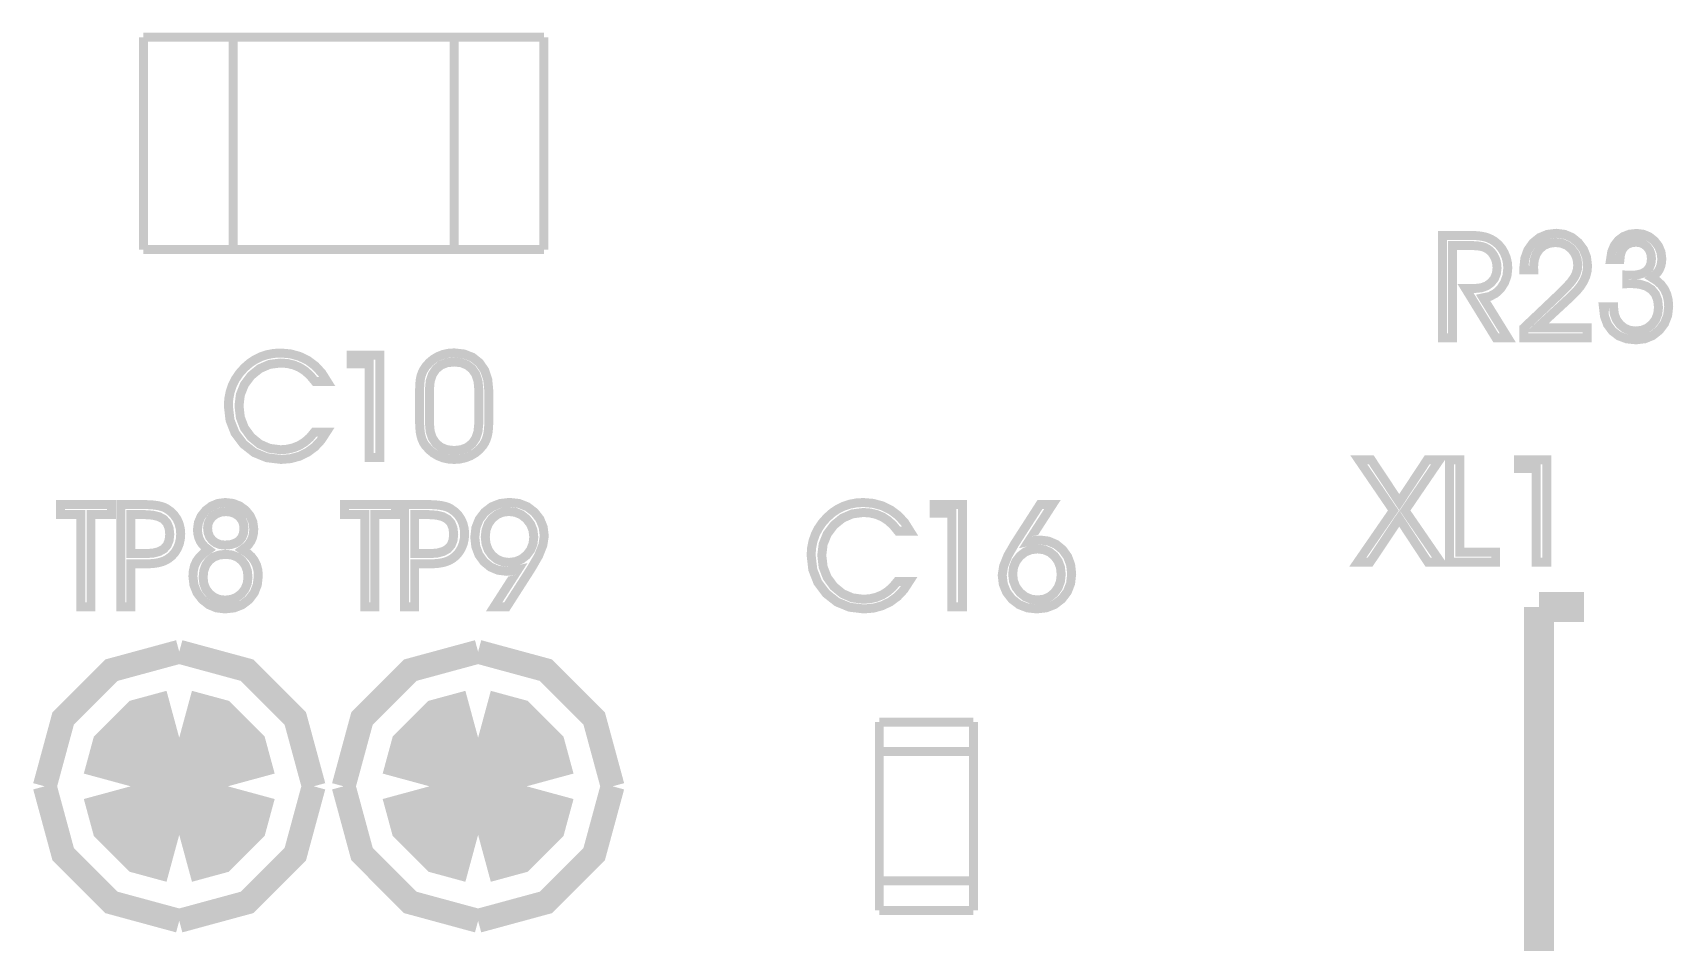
# Model space of a CAD drawing. Extents: x -1.96 to 2.19, y -1.6 to 2.11.
# Drawn here: x 0.813 to 1.361, y 0.146 to 0.45 of the extents above; entities that cross this region are included whole.
import ezdxf

# ---------------------------------------------------------------- set-up
doc = ezdxf.new("R2010")
doc.units = 0
doc.header["$LTSCALE"] = 0.000394
for name, color, linetype in [('M4', 7, 'CONTINUOUS'), ('ML', 7, 'CONTINUOUS'), ('TO', 7, 'CONTINUOUS')]:
    doc.layers.add(name, color=color, linetype=linetype)

msp = doc.modelspace()

# ---------------------------------------------------------------- linework, layer by layer
at = {"layer": 'M4', "color": 7, "linetype": 'CONTINUOUS', "const_width": 0.003}
for points in [[(0.849567, 0.377972), (0.849567, 0.448972)], [(0.849567, 0.448972), (0.983567, 0.448972)], [(0.879567, 0.377972), (0.879567, 0.448972)], [(0.953567, 0.377972), (0.953567, 0.448972)], [(0.983567, 0.377972), (0.983567, 0.448972)], [(0.849567, 0.377972), (0.983567, 0.377972)], [(0.849567, 0.377972), (0.879567, 0.377972)], [(1.095819, 0.219969), (1.127311, 0.219969)], [(1.095819, 0.156976), (1.095819, 0.219969)], [(1.127311, 0.156976), (1.127311, 0.219969)], [(1.095819, 0.210126), (1.127311, 0.210126)], [(1.095819, 0.166819), (1.127311, 0.166819)], [(1.095819, 0.156976), (1.127311, 0.156976)]]:
    msp.add_lwpolyline(points, dxfattribs=at)
at = {"layer": 'ML', "color": 7, "linetype": 'CONTINUOUS', "const_width": 0.0325}
for points in [[(0.861571, 0.21472), (0.853381, 0.212497), (0.847547, 0.206662), (0.845323, 0.198472)], [(0.861571, 0.21472), (0.853381, 0.212497), (0.847547, 0.206662), (0.845323, 0.198472)], [(0.877819, 0.198472), (0.875595, 0.206662), (0.869761, 0.212497), (0.861571, 0.21472)], [(0.877819, 0.198472), (0.875595, 0.206662), (0.869761, 0.212497), (0.861571, 0.21472)], [(0.961571, 0.21472), (0.953381, 0.212497), (0.947547, 0.206662), (0.945323, 0.198472)], [(0.961571, 0.21472), (0.953381, 0.212497), (0.947547, 0.206662), (0.945323, 0.198472)], [(0.977819, 0.198472), (0.975595, 0.206662), (0.969761, 0.212497), (0.961571, 0.21472)], [(0.977819, 0.198472), (0.975595, 0.206662), (0.969761, 0.212497), (0.961571, 0.21472)], [(0.845323, 0.198472), (0.847547, 0.190283), (0.853381, 0.184448), (0.861571, 0.182224)], [(0.845323, 0.198472), (0.847547, 0.190283), (0.853381, 0.184448), (0.861571, 0.182224)], [(0.861571, 0.182224), (0.869761, 0.184448), (0.875595, 0.190283), (0.877819, 0.198472)], [(0.861571, 0.182224), (0.869761, 0.184448), (0.875595, 0.190283), (0.877819, 0.198472)], [(0.945323, 0.198472), (0.947547, 0.190283), (0.953381, 0.184448), (0.961571, 0.182224)], [(0.945323, 0.198472), (0.947547, 0.190283), (0.953381, 0.184448), (0.961571, 0.182224)], [(0.961571, 0.182224), (0.969761, 0.184448), (0.975595, 0.190283), (0.977819, 0.198472)], [(0.961571, 0.182224), (0.969761, 0.184448), (0.975595, 0.190283), (0.977819, 0.198472)]]:
    msp.add_lwpolyline(points, dxfattribs=at)
at = {"layer": 'TO', "color": 7, "linetype": 'CONTINUOUS'}
for points, const_width in [([(1.332689, 0.348472), (1.311469, 0.348472), (1.311469, 0.351787), (1.323598, 0.363299), (1.325727, 0.365412), (1.327311, 0.367207), (1.328358, 0.368685), (1.329004, 0.370016), (1.329391, 0.371379), (1.32952, 0.372776), (1.329287, 0.374803), (1.328587, 0.376601), (1.327417, 0.378169), (1.325888, 0.379378), (1.324105, 0.380102), (1.322067, 0.380343), (1.319991, 0.380096), (1.318212, 0.379354), (1.316732, 0.378118), (1.315621, 0.376473), (1.314954, 0.374503), (1.314732, 0.372205), (1.314735, 0.37207), (1.314743, 0.371906), (1.314756, 0.371717), (1.31477, 0.371526), (1.31478, 0.371369), (1.314783, 0.371244), (1.311469, 0.371244), (1.311469, 0.371756), (1.311806, 0.374994), (1.312819, 0.377802), (1.314508, 0.380181), (1.316733, 0.381981), (1.319347, 0.383064), (1.322346, 0.383425), (1.325105, 0.383077), (1.327571, 0.382032), (1.329744, 0.380287), (1.331436, 0.37803), (1.33245, 0.375449), (1.332787, 0.372543), (1.332645, 0.370796), (1.332218, 0.369097), (1.331504, 0.367449), (1.330487, 0.365811), (1.329136, 0.364139), (1.327453, 0.362433), (1.315913, 0.351787), (1.332689, 0.351787), (1.332689, 0.348472)], 0.003), ([(1.332689, 0.348472), (1.311469, 0.348472), (1.311469, 0.351787), (1.323598, 0.363299), (1.325727, 0.365412), (1.327311, 0.367207), (1.328358, 0.368685), (1.329004, 0.370016), (1.329391, 0.371379), (1.32952, 0.372776), (1.329287, 0.374803), (1.328587, 0.376601), (1.327417, 0.378169), (1.325888, 0.379378), (1.324105, 0.380102), (1.322067, 0.380343), (1.319991, 0.380096), (1.318212, 0.379354), (1.316732, 0.378118), (1.315621, 0.376473), (1.314954, 0.374503), (1.314732, 0.372205), (1.314735, 0.37207), (1.314743, 0.371906), (1.314756, 0.371717), (1.31477, 0.371526), (1.31478, 0.371369), (1.314783, 0.371244), (1.311469, 0.371244), (1.311469, 0.371756), (1.311806, 0.374994), (1.312819, 0.377802), (1.314508, 0.380181), (1.316733, 0.381981), (1.319347, 0.383064), (1.322346, 0.383425), (1.325105, 0.383077), (1.327571, 0.382032), (1.329744, 0.380287), (1.331436, 0.37803), (1.33245, 0.375449), (1.332787, 0.372543), (1.332645, 0.370796), (1.332218, 0.369097), (1.331504, 0.367449), (1.330487, 0.365811), (1.329136, 0.364139), (1.327453, 0.362433), (1.315913, 0.351787), (1.332689, 0.351787), (1.332689, 0.348472)], 0.003), ([(1.341508, 0.358862), (1.341508, 0.358583), (1.341741, 0.35645), (1.342442, 0.354575), (1.34361, 0.352957), (1.345125, 0.351719), (1.34686, 0.350976), (1.348819, 0.350728), (1.350925, 0.350974), (1.35277, 0.351713), (1.354354, 0.352949), (1.355563, 0.354568), (1.356287, 0.35646), (1.356528, 0.35863), (1.356272, 0.361036), (1.355505, 0.363024), (1.354228, 0.364591), (1.352454, 0.365721), (1.350204, 0.366397), (1.34748, 0.366622), (1.347093, 0.366622), (1.346767, 0.36662), (1.346508, 0.366614), (1.346288, 0.366604), (1.346089, 0.36659), (1.345906, 0.366575), (1.345906, 0.369421), (1.346086, 0.369406), (1.346273, 0.369392), (1.346469, 0.369382), (1.346709, 0.369376), (1.347015, 0.369374), (1.34739, 0.369374), (1.349458, 0.369529), (1.351153, 0.369995), (1.352476, 0.370772), (1.353421, 0.37186), (1.353988, 0.373249), (1.354177, 0.374941), (1.354015, 0.376451), (1.353527, 0.377769), (1.352717, 0.378898), (1.351664, 0.379759), (1.350445, 0.380274), (1.349059, 0.380445), (1.347502, 0.380277), (1.346186, 0.379772), (1.34511, 0.378929), (1.344305, 0.377784), (1.343811, 0.376371), (1.343626, 0.374685), (1.340496, 0.374685), (1.340877, 0.377168), (1.341731, 0.379284), (1.343059, 0.381031), (1.344791, 0.382337), (1.346845, 0.383121), (1.34922, 0.383382), (1.351439, 0.383104), (1.353427, 0.382269), (1.355181, 0.380878), (1.356546, 0.379107), (1.357365, 0.377127), (1.357638, 0.374941), (1.357549, 0.373637), (1.357286, 0.372449), (1.35685, 0.371378), (1.356215, 0.370397), (1.355373, 0.36947), (1.354323, 0.368594), (1.356031, 0.367507), (1.357433, 0.366212), (1.358528, 0.364705), (1.35931, 0.362995), (1.359783, 0.36108), (1.359941, 0.358961), (1.359596, 0.355975), (1.358558, 0.353324), (1.356827, 0.351008), (1.354572, 0.349222), (1.351967, 0.348149), (1.349012, 0.347791), (1.3459, 0.34812), (1.343257, 0.349106), (1.341083, 0.350752), (1.339457, 0.352968), (1.338462, 0.355672), (1.338098, 0.358862), (1.341508, 0.358862)], 0.003), ([(1.341508, 0.358862), (1.341508, 0.358583), (1.341741, 0.35645), (1.342442, 0.354575), (1.34361, 0.352957), (1.345125, 0.351719), (1.34686, 0.350976), (1.348819, 0.350728), (1.350925, 0.350974), (1.35277, 0.351713), (1.354354, 0.352949), (1.355563, 0.354568), (1.356287, 0.35646), (1.356528, 0.35863), (1.356272, 0.361036), (1.355505, 0.363024), (1.354228, 0.364591), (1.352454, 0.365721), (1.350204, 0.366397), (1.34748, 0.366622), (1.347093, 0.366622), (1.346767, 0.36662), (1.346508, 0.366614), (1.346288, 0.366604), (1.346089, 0.36659), (1.345906, 0.366575), (1.345906, 0.369421), (1.346086, 0.369406), (1.346273, 0.369392), (1.346469, 0.369382), (1.346709, 0.369376), (1.347015, 0.369374), (1.34739, 0.369374), (1.349458, 0.369529), (1.351153, 0.369995), (1.352476, 0.370772), (1.353421, 0.37186), (1.353988, 0.373249), (1.354177, 0.374941), (1.354015, 0.376451), (1.353527, 0.377769), (1.352717, 0.378898), (1.351664, 0.379759), (1.350445, 0.380274), (1.349059, 0.380445), (1.347502, 0.380277), (1.346186, 0.379772), (1.34511, 0.378929), (1.344305, 0.377784), (1.343811, 0.376371), (1.343626, 0.374685), (1.340496, 0.374685), (1.340877, 0.377168), (1.341731, 0.379284), (1.343059, 0.381031), (1.344791, 0.382337), (1.346845, 0.383121), (1.34922, 0.383382), (1.351439, 0.383104), (1.353427, 0.382269), (1.355181, 0.380878), (1.356546, 0.379107), (1.357365, 0.377127), (1.357638, 0.374941), (1.357549, 0.373637), (1.357286, 0.372449), (1.35685, 0.371378), (1.356215, 0.370397), (1.355373, 0.36947), (1.354323, 0.368594), (1.356031, 0.367507), (1.357433, 0.366212), (1.358528, 0.364705), (1.35931, 0.362995), (1.359783, 0.36108), (1.359941, 0.358961), (1.359596, 0.355975), (1.358558, 0.353324), (1.356827, 0.351008), (1.354572, 0.349222), (1.351967, 0.348149), (1.349012, 0.347791), (1.3459, 0.34812), (1.343257, 0.349106), (1.341083, 0.350752), (1.339457, 0.352968), (1.338462, 0.355672), (1.338098, 0.358862), (1.341508, 0.358862)], 0.003), ([(1.287579, 0.379339), (1.287579, 0.348472), (1.284268, 0.348472), (1.284268, 0.382701), (1.293461, 0.382701), (1.295351, 0.38265), (1.296976, 0.382497), (1.298339, 0.382244), (1.29953, 0.381871), (1.300646, 0.381366), (1.301685, 0.380728), (1.302955, 0.379665), (1.304032, 0.378387), (1.304921, 0.376894), (1.30558, 0.375264), (1.305975, 0.373571), (1.306106, 0.371815), (1.305845, 0.369289), (1.305059, 0.367009), (1.303748, 0.364976), (1.302039, 0.36335), (1.300069, 0.362307), (1.297835, 0.361846), (1.306106, 0.348472), (1.30211, 0.348472), (1.291953, 0.364976), (1.295197, 0.364976), (1.297226, 0.365188), (1.298985, 0.365822), (1.300476, 0.366878), (1.301606, 0.368268), (1.302285, 0.369901), (1.302512, 0.371772), (1.302442, 0.372941), (1.302234, 0.374038), (1.301886, 0.375063), (1.301407, 0.376008), (1.300792, 0.376868), (1.300043, 0.377646), (1.299322, 0.378197), (1.29851, 0.378632), (1.29761, 0.378953), (1.296415, 0.379168), (1.294724, 0.379296), (1.292539, 0.379339), (1.287579, 0.379339)], 0.003), ([(1.287579, 0.379339), (1.287579, 0.348472), (1.284268, 0.348472), (1.284268, 0.382701), (1.293461, 0.382701), (1.295351, 0.38265), (1.296976, 0.382497), (1.298339, 0.382244), (1.29953, 0.381871), (1.300646, 0.381366), (1.301685, 0.380728), (1.302955, 0.379665), (1.304032, 0.378387), (1.304921, 0.376894), (1.30558, 0.375264), (1.305975, 0.373571), (1.306106, 0.371815), (1.305845, 0.369289), (1.305059, 0.367009), (1.303748, 0.364976), (1.302039, 0.36335), (1.300069, 0.362307), (1.297835, 0.361846), (1.306106, 0.348472), (1.30211, 0.348472), (1.291953, 0.364976), (1.295197, 0.364976), (1.297226, 0.365188), (1.298985, 0.365822), (1.300476, 0.366878), (1.301606, 0.368268), (1.302285, 0.369901), (1.302512, 0.371772), (1.302442, 0.372941), (1.302234, 0.374038), (1.301886, 0.375063), (1.301407, 0.376008), (1.300792, 0.376868), (1.300043, 0.377646), (1.299322, 0.378197), (1.29851, 0.378632), (1.29761, 0.378953), (1.296415, 0.379168), (1.294724, 0.379296), (1.292539, 0.379339), (1.287579, 0.379339)], 0.003), ([(0.907028, 0.333843), (0.905434, 0.335784), (0.903718, 0.337353), (0.901878, 0.338543), (0.899894, 0.339379), (0.897732, 0.33988), (0.895394, 0.340047), (0.891768, 0.339577), (0.888511, 0.338166), (0.885622, 0.335819), (0.88337, 0.332816), (0.88202, 0.32946), (0.881571, 0.325748), (0.88202, 0.321829), (0.883365, 0.318341), (0.885606, 0.315283), (0.888485, 0.312923), (0.891746, 0.311505), (0.895394, 0.311031), (0.897686, 0.311197), (0.899827, 0.311692), (0.901815, 0.312516), (0.903641, 0.313666), (0.9053, 0.315141), (0.906795, 0.316937), (0.910791, 0.316937), (0.909049, 0.314244), (0.906949, 0.31199), (0.904492, 0.310173), (0.901754, 0.308851), (0.8988, 0.308056), (0.895626, 0.307791), (0.890874, 0.308364), (0.886679, 0.31008), (0.883039, 0.312941), (0.880239, 0.316655), (0.878559, 0.320942), (0.878, 0.325795), (0.878152, 0.328151), (0.878607, 0.330424), (0.879362, 0.332614), (0.880412, 0.334695), (0.881744, 0.336631), (0.883358, 0.338425), (0.885055, 0.339923), (0.886885, 0.341155), (0.888846, 0.342122), (0.890933, 0.342823), (0.893131, 0.343242), (0.895441, 0.343382), (0.89873, 0.343106), (0.901789, 0.342278), (0.904622, 0.340898), (0.907152, 0.339006), (0.909302, 0.336655), (0.911071, 0.333843), (0.907028, 0.333843)], 0.003), ([(0.907028, 0.333843), (0.905434, 0.335784), (0.903718, 0.337353), (0.901878, 0.338543), (0.899894, 0.339379), (0.897732, 0.33988), (0.895394, 0.340047), (0.891768, 0.339577), (0.888511, 0.338166), (0.885622, 0.335819), (0.88337, 0.332816), (0.88202, 0.32946), (0.881571, 0.325748), (0.88202, 0.321829), (0.883365, 0.318341), (0.885606, 0.315283), (0.888485, 0.312923), (0.891746, 0.311505), (0.895394, 0.311031), (0.897686, 0.311197), (0.899827, 0.311692), (0.901815, 0.312516), (0.903641, 0.313666), (0.9053, 0.315141), (0.906795, 0.316937), (0.910791, 0.316937), (0.909049, 0.314244), (0.906949, 0.31199), (0.904492, 0.310173), (0.901754, 0.308851), (0.8988, 0.308056), (0.895626, 0.307791), (0.890874, 0.308364), (0.886679, 0.31008), (0.883039, 0.312941), (0.880239, 0.316655), (0.878559, 0.320942), (0.878, 0.325795), (0.878152, 0.328151), (0.878607, 0.330424), (0.879362, 0.332614), (0.880412, 0.334695), (0.881744, 0.336631), (0.883358, 0.338425), (0.885055, 0.339923), (0.886885, 0.341155), (0.888846, 0.342122), (0.890933, 0.342823), (0.893131, 0.343242), (0.895441, 0.343382), (0.89873, 0.343106), (0.901789, 0.342278), (0.904622, 0.340898), (0.907152, 0.339006), (0.909302, 0.336655), (0.911071, 0.333843), (0.907028, 0.333843)], 0.003), ([(0.92865, 0.308472), (0.925079, 0.308472), (0.925079, 0.339764), (0.91911, 0.339764), (0.91911, 0.342701), (0.92865, 0.342701), (0.92865, 0.308472)], 0.003), ([(0.92865, 0.308472), (0.925079, 0.308472), (0.925079, 0.339764), (0.91911, 0.339764), (0.91911, 0.342701), (0.92865, 0.342701), (0.92865, 0.308472)], 0.003), ([(0.941988, 0.320508), (0.941988, 0.330657), (0.942041, 0.332689), (0.942198, 0.334353), (0.942461, 0.335657), (0.94284, 0.33675), (0.943356, 0.337797), (0.944008, 0.338795), (0.945224, 0.340167), (0.946606, 0.341311), (0.948157, 0.342228), (0.949848, 0.342892), (0.951647, 0.343292), (0.953555, 0.343425), (0.956889, 0.343053), (0.959716, 0.341939), (0.962039, 0.340087), (0.963762, 0.337577), (0.964797, 0.334499), (0.965142, 0.33085), (0.965142, 0.320362), (0.965092, 0.318623), (0.964942, 0.317092), (0.964693, 0.315776), (0.964337, 0.314606), (0.963861, 0.313536), (0.963264, 0.312563), (0.96208, 0.311157), (0.960693, 0.309982), (0.959102, 0.309035), (0.957358, 0.308345), (0.955509, 0.30793), (0.953555, 0.307791), (0.951649, 0.307923), (0.949856, 0.308317), (0.948173, 0.308976), (0.946616, 0.30989), (0.945214, 0.311038), (0.943961, 0.312421), (0.943335, 0.313362), (0.942835, 0.314432), (0.942461, 0.31563), (0.942198, 0.317013), (0.942041, 0.31864), (0.941988, 0.320508)], 0.003), ([(0.941988, 0.320508), (0.941988, 0.330657), (0.942041, 0.332689), (0.942198, 0.334353), (0.942461, 0.335657), (0.94284, 0.33675), (0.943356, 0.337797), (0.944008, 0.338795), (0.945224, 0.340167), (0.946606, 0.341311), (0.948157, 0.342228), (0.949848, 0.342892), (0.951647, 0.343292), (0.953555, 0.343425), (0.956889, 0.343053), (0.959716, 0.341939), (0.962039, 0.340087), (0.963762, 0.337577), (0.964797, 0.334499), (0.965142, 0.33085), (0.965142, 0.320362), (0.965092, 0.318623), (0.964942, 0.317092), (0.964693, 0.315776), (0.964337, 0.314606), (0.963861, 0.313536), (0.963264, 0.312563), (0.96208, 0.311157), (0.960693, 0.309982), (0.959102, 0.309035), (0.957358, 0.308345), (0.955509, 0.30793), (0.953555, 0.307791), (0.951649, 0.307923), (0.949856, 0.308317), (0.948173, 0.308976), (0.946616, 0.30989), (0.945214, 0.311038), (0.943961, 0.312421), (0.943335, 0.313362), (0.942835, 0.314432), (0.942461, 0.31563), (0.942198, 0.317013), (0.942041, 0.31864), (0.941988, 0.320508)], 0.003), ([(0.945299, 0.31978), (0.945543, 0.317149), (0.946274, 0.31494), (0.947492, 0.31315), (0.949134, 0.311832), (0.951152, 0.31104), (0.953547, 0.310776), (0.955938, 0.311038), (0.957953, 0.311822), (0.959598, 0.313126), (0.96081, 0.314898), (0.961537, 0.317085), (0.96178, 0.319681), (0.96178, 0.331484), (0.961536, 0.334068), (0.960805, 0.336251), (0.959583, 0.338031), (0.957934, 0.339341), (0.955923, 0.340127), (0.953547, 0.34039), (0.951152, 0.340125), (0.949134, 0.339331), (0.947492, 0.338008), (0.946274, 0.336204), (0.945543, 0.333983), (0.945299, 0.331339), (0.945299, 0.31978)], 0.003), ([(0.945299, 0.31978), (0.945543, 0.317149), (0.946274, 0.31494), (0.947492, 0.31315), (0.949134, 0.311832), (0.951152, 0.31104), (0.953547, 0.310776), (0.955938, 0.311038), (0.957953, 0.311822), (0.959598, 0.313126), (0.96081, 0.314898), (0.961537, 0.317085), (0.96178, 0.319681), (0.96178, 0.331484), (0.961536, 0.334068), (0.960805, 0.336251), (0.959583, 0.338031), (0.957934, 0.339341), (0.955923, 0.340127), (0.953547, 0.34039), (0.951152, 0.340125), (0.949134, 0.339331), (0.947492, 0.338008), (0.946274, 0.336204), (0.945543, 0.333983), (0.945299, 0.331339), (0.945299, 0.31978)], 0.003), ([(1.260059, 0.273472), (1.255917, 0.273472), (1.267819, 0.290709), (1.256209, 0.307701), (1.260386, 0.307701), (1.269791, 0.2935), (1.279161, 0.307701), (1.283303, 0.307701), (1.271717, 0.290709), (1.283583, 0.273472), (1.279354, 0.273472), (1.269791, 0.288004), (1.260059, 0.273472)], 0.003), ([(1.260059, 0.273472), (1.255917, 0.273472), (1.267819, 0.290709), (1.256209, 0.307701), (1.260386, 0.307701), (1.269791, 0.2935), (1.279161, 0.307701), (1.283303, 0.307701), (1.271717, 0.290709), (1.283583, 0.273472), (1.279354, 0.273472), (1.269791, 0.288004), (1.260059, 0.273472)], 0.003), ([(1.302047, 0.273472), (1.286626, 0.273472), (1.286626, 0.307701), (1.290012, 0.307701), (1.290012, 0.276787), (1.302047, 0.276787), (1.302047, 0.273472)], 0.003), ([(1.302047, 0.273472), (1.286626, 0.273472), (1.286626, 0.307701), (1.290012, 0.307701), (1.290012, 0.276787), (1.302047, 0.276787), (1.302047, 0.273472)], 0.003), ([(1.319177, 0.273472), (1.315606, 0.273472), (1.315606, 0.304764), (1.309638, 0.304764), (1.309638, 0.307701), (1.319177, 0.307701), (1.319177, 0.273472)], 0.003), ([(1.319177, 0.273472), (1.315606, 0.273472), (1.315606, 0.304764), (1.309638, 0.304764), (1.309638, 0.307701), (1.319177, 0.307701), (1.319177, 0.273472)], 0.003), ([(0.832051, 0.258472), (0.828689, 0.258472), (0.828689, 0.289339), (0.821843, 0.289339), (0.821843, 0.292701), (0.838894, 0.292701), (0.838894, 0.289339), (0.832051, 0.289339), (0.832051, 0.258472)], 0.003), ([(0.832051, 0.258472), (0.828689, 0.258472), (0.828689, 0.289339), (0.821843, 0.289339), (0.821843, 0.292701), (0.838894, 0.292701), (0.838894, 0.289339), (0.832051, 0.289339), (0.832051, 0.258472)], 0.003), ([(0.841988, 0.292701), (0.849252, 0.292701), (0.851198, 0.292664), (0.852866, 0.292555), (0.854256, 0.292374), (0.855442, 0.292112), (0.856483, 0.291758), (0.857386, 0.291315), (0.858777, 0.290316), (0.859933, 0.289137), (0.860854, 0.287776), (0.861526, 0.286263), (0.861929, 0.28463), (0.862063, 0.282874), (0.861943, 0.281192), (0.861581, 0.279599), (0.860972, 0.278091), (0.860147, 0.276723), (0.859131, 0.275559), (0.857925, 0.274598), (0.856958, 0.274043), (0.855874, 0.273598), (0.854673, 0.273268), (0.853293, 0.273041), (0.851685, 0.272904), (0.849843, 0.272858), (0.84535, 0.272858), (0.84535, 0.258472), (0.841988, 0.258472), (0.841988, 0.292701)], 0.003), ([(0.841988, 0.292701), (0.849252, 0.292701), (0.851198, 0.292664), (0.852866, 0.292555), (0.854256, 0.292374), (0.855442, 0.292112), (0.856483, 0.291758), (0.857386, 0.291315), (0.858777, 0.290316), (0.859933, 0.289137), (0.860854, 0.287776), (0.861526, 0.286263), (0.861929, 0.28463), (0.862063, 0.282874), (0.861943, 0.281192), (0.861581, 0.279599), (0.860972, 0.278091), (0.860147, 0.276723), (0.859131, 0.275559), (0.857925, 0.274598), (0.856958, 0.274043), (0.855874, 0.273598), (0.854673, 0.273268), (0.853293, 0.273041), (0.851685, 0.272904), (0.849843, 0.272858), (0.84535, 0.272858), (0.84535, 0.258472), (0.841988, 0.258472), (0.841988, 0.292701)], 0.003), ([(0.871339, 0.277594), (0.870231, 0.278445), (0.869319, 0.279412), (0.868602, 0.280488), (0.868087, 0.281677), (0.867777, 0.282958), (0.867673, 0.284331), (0.867978, 0.28667), (0.868892, 0.288791), (0.870417, 0.290697), (0.872363, 0.292187), (0.874562, 0.293083), (0.877012, 0.293382), (0.87955, 0.293093), (0.881804, 0.292225), (0.883776, 0.290776), (0.885295, 0.288926), (0.886207, 0.286858), (0.886512, 0.284575), (0.886408, 0.283075), (0.886098, 0.281723), (0.885583, 0.280512), (0.884852, 0.279433), (0.883894, 0.278458), (0.882709, 0.277594), (0.884354, 0.276508), (0.885692, 0.275287), (0.88672, 0.273933), (0.88745, 0.272428), (0.887889, 0.270753), (0.888035, 0.268909), (0.88769, 0.265873), (0.886653, 0.263212), (0.884921, 0.260929), (0.882642, 0.259185), (0.879956, 0.258139), (0.876866, 0.257791), (0.874026, 0.258142), (0.871491, 0.259195), (0.86926, 0.260953), (0.86753, 0.263218), (0.866494, 0.265793), (0.86615, 0.268677), (0.866283, 0.270543), (0.866684, 0.27222), (0.867358, 0.273709), (0.868337, 0.275071), (0.869664, 0.276366), (0.871339, 0.277594)], 0.003), ([(0.871339, 0.277594), (0.870231, 0.278445), (0.869319, 0.279412), (0.868602, 0.280488), (0.868087, 0.281677), (0.867777, 0.282958), (0.867673, 0.284331), (0.867978, 0.28667), (0.868892, 0.288791), (0.870417, 0.290697), (0.872363, 0.292187), (0.874562, 0.293083), (0.877012, 0.293382), (0.87955, 0.293093), (0.881804, 0.292225), (0.883776, 0.290776), (0.885295, 0.288926), (0.886207, 0.286858), (0.886512, 0.284575), (0.886408, 0.283075), (0.886098, 0.281723), (0.885583, 0.280512), (0.884852, 0.279433), (0.883894, 0.278458), (0.882709, 0.277594), (0.884354, 0.276508), (0.885692, 0.275287), (0.88672, 0.273933), (0.88745, 0.272428), (0.887889, 0.270753), (0.888035, 0.268909), (0.88769, 0.265873), (0.886653, 0.263212), (0.884921, 0.260929), (0.882642, 0.259185), (0.879956, 0.258139), (0.876866, 0.257791), (0.874026, 0.258142), (0.871491, 0.259195), (0.86926, 0.260953), (0.86753, 0.263218), (0.866494, 0.265793), (0.86615, 0.268677), (0.866283, 0.270543), (0.866684, 0.27222), (0.867358, 0.273709), (0.868337, 0.275071), (0.869664, 0.276366), (0.871339, 0.277594)], 0.003), ([(0.871059, 0.284854), (0.871238, 0.283266), (0.871774, 0.281889), (0.872669, 0.280728), (0.873854, 0.279846), (0.875251, 0.279318), (0.876866, 0.279142), (0.878763, 0.279302), (0.880343, 0.279783), (0.881602, 0.280587), (0.882517, 0.28169), (0.883065, 0.28308), (0.883248, 0.284756), (0.883058, 0.286301), (0.882487, 0.287644), (0.881535, 0.288787), (0.880296, 0.289656), (0.87884, 0.290177), (0.877173, 0.29035), (0.875529, 0.290177), (0.874074, 0.289654), (0.872807, 0.28878), (0.871838, 0.287642), (0.871254, 0.286333), (0.871059, 0.284854)], 0.003), ([(0.871059, 0.284854), (0.871238, 0.283266), (0.871774, 0.281889), (0.872669, 0.280728), (0.873854, 0.279846), (0.875251, 0.279318), (0.876866, 0.279142), (0.878763, 0.279302), (0.880343, 0.279783), (0.881602, 0.280587), (0.882517, 0.28169), (0.883065, 0.28308), (0.883248, 0.284756), (0.883058, 0.286301), (0.882487, 0.287644), (0.881535, 0.288787), (0.880296, 0.289656), (0.87884, 0.290177), (0.877173, 0.29035), (0.875529, 0.290177), (0.874074, 0.289654), (0.872807, 0.28878), (0.871838, 0.287642), (0.871254, 0.286333), (0.871059, 0.284854)], 0.003), ([(0.927051, 0.258472), (0.923689, 0.258472), (0.923689, 0.289339), (0.916843, 0.289339), (0.916843, 0.292701), (0.933894, 0.292701), (0.933894, 0.289339), (0.927051, 0.289339), (0.927051, 0.258472)], 0.003), ([(0.927051, 0.258472), (0.923689, 0.258472), (0.923689, 0.289339), (0.916843, 0.289339), (0.916843, 0.292701), (0.933894, 0.292701), (0.933894, 0.289339), (0.927051, 0.289339), (0.927051, 0.258472)], 0.003), ([(0.936988, 0.292701), (0.944252, 0.292701), (0.946198, 0.292664), (0.947866, 0.292555), (0.949256, 0.292374), (0.950442, 0.292112), (0.951483, 0.291758), (0.952386, 0.291315), (0.953777, 0.290316), (0.954933, 0.289137), (0.955854, 0.287776), (0.956526, 0.286263), (0.956929, 0.28463), (0.957063, 0.282874), (0.956943, 0.281192), (0.956581, 0.279599), (0.955972, 0.278091), (0.955147, 0.276723), (0.954131, 0.275559), (0.952925, 0.274598), (0.951958, 0.274043), (0.950874, 0.273598), (0.949673, 0.273268), (0.948293, 0.273041), (0.946685, 0.272904), (0.944843, 0.272858), (0.94035, 0.272858), (0.94035, 0.258472), (0.936988, 0.258472), (0.936988, 0.292701)], 0.003), ([(0.936988, 0.292701), (0.944252, 0.292701), (0.946198, 0.292664), (0.947866, 0.292555), (0.949256, 0.292374), (0.950442, 0.292112), (0.951483, 0.291758), (0.952386, 0.291315), (0.953777, 0.290316), (0.954933, 0.289137), (0.955854, 0.287776), (0.956526, 0.286263), (0.956929, 0.28463), (0.957063, 0.282874), (0.956943, 0.281192), (0.956581, 0.279599), (0.955972, 0.278091), (0.955147, 0.276723), (0.954131, 0.275559), (0.952925, 0.274598), (0.951958, 0.274043), (0.950874, 0.273598), (0.949673, 0.273268), (0.948293, 0.273041), (0.946685, 0.272904), (0.944843, 0.272858), (0.94035, 0.272858), (0.94035, 0.258472), (0.936988, 0.258472), (0.936988, 0.292701)], 0.003), ([(0.971114, 0.258472), (0.966909, 0.258472), (0.974894, 0.270878), (0.974181, 0.270722), (0.973507, 0.270593), (0.97287, 0.270492), (0.972279, 0.27042), (0.971726, 0.270377), (0.971209, 0.270362), (0.968284, 0.270723), (0.965716, 0.271805), (0.963508, 0.273606), (0.961816, 0.275957), (0.960802, 0.278676), (0.960465, 0.281764), (0.960831, 0.284938), (0.96193, 0.287723), (0.963756, 0.290118), (0.966146, 0.291955), (0.968938, 0.293058), (0.972126, 0.293425), (0.975259, 0.293063), (0.978018, 0.291976), (0.980406, 0.290165), (0.982242, 0.287831), (0.983342, 0.285163), (0.983709, 0.282165), (0.983239, 0.279154), (0.981827, 0.27561), (0.979472, 0.271535), (0.979229, 0.27115), (0.979027, 0.270828), (0.978862, 0.270571), (0.971114, 0.258472)], 0.003), ([(0.971114, 0.258472), (0.966909, 0.258472), (0.974894, 0.270878), (0.974181, 0.270722), (0.973507, 0.270593), (0.97287, 0.270492), (0.972279, 0.27042), (0.971726, 0.270377), (0.971209, 0.270362), (0.968284, 0.270723), (0.965716, 0.271805), (0.963508, 0.273606), (0.961816, 0.275957), (0.960802, 0.278676), (0.960465, 0.281764), (0.960831, 0.284938), (0.96193, 0.287723), (0.963756, 0.290118), (0.966146, 0.291955), (0.968938, 0.293058), (0.972126, 0.293425), (0.975259, 0.293063), (0.978018, 0.291976), (0.980406, 0.290165), (0.982242, 0.287831), (0.983342, 0.285163), (0.983709, 0.282165), (0.983239, 0.279154), (0.981827, 0.27561), (0.979472, 0.271535), (0.979229, 0.27115), (0.979027, 0.270828), (0.978862, 0.270571), (0.971114, 0.258472)], 0.003), ([(0.971917, 0.273346), (0.974136, 0.273619), (0.976105, 0.274436), (0.977823, 0.275795), (0.979146, 0.27755), (0.97994, 0.279556), (0.980205, 0.281815), (0.979934, 0.284098), (0.979123, 0.286131), (0.977772, 0.287909), (0.976037, 0.289287), (0.974068, 0.290114), (0.971866, 0.29039), (0.96975, 0.290122), (0.967875, 0.289322), (0.966244, 0.287992), (0.964981, 0.286245), (0.964225, 0.284202), (0.963972, 0.281862), (0.964221, 0.279529), (0.964969, 0.277491), (0.96622, 0.275748), (0.967849, 0.274415), (0.969748, 0.273614), (0.971917, 0.273346)], 0.003), ([(0.971917, 0.273346), (0.974136, 0.273619), (0.976105, 0.274436), (0.977823, 0.275795), (0.979146, 0.27755), (0.97994, 0.279556), (0.980205, 0.281815), (0.979934, 0.284098), (0.979123, 0.286131), (0.977772, 0.287909), (0.976037, 0.289287), (0.974068, 0.290114), (0.971866, 0.29039), (0.96975, 0.290122), (0.967875, 0.289322), (0.966244, 0.287992), (0.964981, 0.286245), (0.964225, 0.284202), (0.963972, 0.281862), (0.964221, 0.279529), (0.964969, 0.277491), (0.96622, 0.275748), (0.967849, 0.274415), (0.969748, 0.273614), (0.971917, 0.273346)], 0.003), ([(1.102028, 0.283843), (1.100434, 0.285784), (1.098718, 0.287353), (1.096878, 0.288543), (1.094894, 0.289379), (1.092732, 0.28988), (1.090394, 0.290047), (1.086768, 0.289577), (1.083511, 0.288166), (1.080622, 0.285819), (1.07837, 0.282816), (1.07702, 0.27946), (1.076571, 0.275748), (1.07702, 0.271829), (1.078365, 0.268341), (1.080606, 0.265283), (1.083485, 0.262923), (1.086746, 0.261505), (1.090394, 0.261031), (1.092686, 0.261197), (1.094827, 0.261692), (1.096815, 0.262516), (1.098641, 0.263666), (1.1003, 0.265141), (1.101795, 0.266937), (1.105791, 0.266937), (1.104049, 0.264244), (1.101949, 0.26199), (1.099492, 0.260173), (1.096754, 0.258851), (1.0938, 0.258056), (1.090626, 0.257791), (1.085874, 0.258364), (1.081679, 0.26008), (1.078039, 0.262941), (1.075239, 0.266655), (1.073559, 0.270942), (1.073, 0.275795), (1.073152, 0.278151), (1.073607, 0.280424), (1.074362, 0.282614), (1.075412, 0.284695), (1.076744, 0.286631), (1.078358, 0.288425), (1.080055, 0.289923), (1.081885, 0.291155), (1.083846, 0.292122), (1.085933, 0.292823), (1.088131, 0.293242), (1.090441, 0.293382), (1.09373, 0.293106), (1.096789, 0.292278), (1.099622, 0.290898), (1.102152, 0.289006), (1.104302, 0.286655), (1.106071, 0.283843), (1.102028, 0.283843)], 0.003), ([(1.102028, 0.283843), (1.100434, 0.285784), (1.098718, 0.287353), (1.096878, 0.288543), (1.094894, 0.289379), (1.092732, 0.28988), (1.090394, 0.290047), (1.086768, 0.289577), (1.083511, 0.288166), (1.080622, 0.285819), (1.07837, 0.282816), (1.07702, 0.27946), (1.076571, 0.275748), (1.07702, 0.271829), (1.078365, 0.268341), (1.080606, 0.265283), (1.083485, 0.262923), (1.086746, 0.261505), (1.090394, 0.261031), (1.092686, 0.261197), (1.094827, 0.261692), (1.096815, 0.262516), (1.098641, 0.263666), (1.1003, 0.265141), (1.101795, 0.266937), (1.105791, 0.266937), (1.104049, 0.264244), (1.101949, 0.26199), (1.099492, 0.260173), (1.096754, 0.258851), (1.0938, 0.258056), (1.090626, 0.257791), (1.085874, 0.258364), (1.081679, 0.26008), (1.078039, 0.262941), (1.075239, 0.266655), (1.073559, 0.270942), (1.073, 0.275795), (1.073152, 0.278151), (1.073607, 0.280424), (1.074362, 0.282614), (1.075412, 0.284695), (1.076744, 0.286631), (1.078358, 0.288425), (1.080055, 0.289923), (1.081885, 0.291155), (1.083846, 0.292122), (1.085933, 0.292823), (1.088131, 0.293242), (1.090441, 0.293382), (1.09373, 0.293106), (1.096789, 0.292278), (1.099622, 0.290898), (1.102152, 0.289006), (1.104302, 0.286655), (1.106071, 0.283843), (1.102028, 0.283843)], 0.003), ([(1.12365, 0.258472), (1.120079, 0.258472), (1.120079, 0.289764), (1.11411, 0.289764), (1.11411, 0.292701), (1.12365, 0.292701), (1.12365, 0.258472)], 0.003), ([(1.12365, 0.258472), (1.120079, 0.258472), (1.120079, 0.289764), (1.11411, 0.289764), (1.11411, 0.292701), (1.12365, 0.292701), (1.12365, 0.258472)], 0.003), ([(1.149559, 0.292701), (1.15374, 0.292701), (1.145756, 0.280339), (1.146469, 0.280492), (1.147143, 0.28062), (1.14778, 0.28072), (1.14837, 0.280794), (1.148924, 0.280837), (1.149441, 0.28085), (1.152365, 0.28049), (1.154932, 0.279409), (1.157142, 0.27761), (1.158833, 0.275257), (1.159845, 0.272537), (1.160181, 0.269449), (1.159813, 0.266285), (1.158708, 0.263502), (1.15687, 0.261102), (1.154465, 0.259264), (1.151667, 0.25816), (1.148476, 0.257791), (1.145344, 0.258153), (1.142592, 0.259237), (1.14022, 0.261047), (1.138396, 0.263384), (1.137302, 0.26606), (1.136937, 0.269071), (1.137408, 0.27207), (1.13882, 0.275611), (1.141173, 0.279697), (1.141432, 0.280087), (1.141643, 0.280409), (1.141807, 0.280665), (1.149559, 0.292701)], 0.003), ([(1.149559, 0.292701), (1.15374, 0.292701), (1.145756, 0.280339), (1.146469, 0.280492), (1.147143, 0.28062), (1.14778, 0.28072), (1.14837, 0.280794), (1.148924, 0.280837), (1.149441, 0.28085), (1.152365, 0.28049), (1.154932, 0.279409), (1.157142, 0.27761), (1.158833, 0.275257), (1.159845, 0.272537), (1.160181, 0.269449), (1.159813, 0.266285), (1.158708, 0.263502), (1.15687, 0.261102), (1.154465, 0.259264), (1.151667, 0.25816), (1.148476, 0.257791), (1.145344, 0.258153), (1.142592, 0.259237), (1.14022, 0.261047), (1.138396, 0.263384), (1.137302, 0.26606), (1.136937, 0.269071), (1.137408, 0.27207), (1.13882, 0.275611), (1.141173, 0.279697), (1.141432, 0.280087), (1.141643, 0.280409), (1.141807, 0.280665), (1.149559, 0.292701)], 0.003), ([(0.84535, 0.289339), (0.84535, 0.276291), (0.850311, 0.276291), (0.85283, 0.276466), (0.854867, 0.276991), (0.856425, 0.277866), (0.857521, 0.279107), (0.858178, 0.280729), (0.858398, 0.282736), (0.858176, 0.284818), (0.857513, 0.286489), (0.856409, 0.287752), (0.854816, 0.288634), (0.852689, 0.289163), (0.850028, 0.289339), (0.84535, 0.289339)], 0.003), ([(0.84535, 0.289339), (0.84535, 0.276291), (0.850311, 0.276291), (0.85283, 0.276466), (0.854867, 0.276991), (0.856425, 0.277866), (0.857521, 0.279107), (0.858178, 0.280729), (0.858398, 0.282736), (0.858176, 0.284818), (0.857513, 0.286489), (0.856409, 0.287752), (0.854816, 0.288634), (0.852689, 0.289163), (0.850028, 0.289339), (0.84535, 0.289339)], 0.003), ([(0.94035, 0.289339), (0.94035, 0.276291), (0.945311, 0.276291), (0.94783, 0.276466), (0.949867, 0.276991), (0.951425, 0.277866), (0.952521, 0.279107), (0.953178, 0.280729), (0.953398, 0.282736), (0.953176, 0.284818), (0.952513, 0.286489), (0.951409, 0.287752), (0.949816, 0.288634), (0.947689, 0.289163), (0.945028, 0.289339), (0.94035, 0.289339)], 0.003), ([(0.94035, 0.289339), (0.94035, 0.276291), (0.945311, 0.276291), (0.94783, 0.276466), (0.949867, 0.276991), (0.951425, 0.277866), (0.952521, 0.279107), (0.953178, 0.280729), (0.953398, 0.282736), (0.953176, 0.284818), (0.952513, 0.286489), (0.951409, 0.287752), (0.949816, 0.288634), (0.947689, 0.289163), (0.945028, 0.289339), (0.94035, 0.289339)], 0.003), ([(0.869559, 0.268303), (0.869794, 0.266245), (0.870502, 0.264438), (0.871685, 0.262878), (0.873208, 0.261682), (0.874934, 0.260966), (0.876866, 0.260728), (0.878975, 0.260971), (0.880822, 0.261701), (0.882406, 0.262917), (0.883613, 0.264501), (0.884337, 0.266342), (0.884579, 0.268437), (0.884352, 0.27058), (0.883669, 0.272422), (0.882531, 0.273965), (0.881023, 0.275129), (0.879222, 0.275827), (0.877126, 0.276059), (0.874954, 0.275829), (0.873108, 0.275137), (0.871587, 0.27398), (0.870459, 0.272425), (0.869784, 0.270533), (0.869559, 0.268303)], 0.003), ([(0.869559, 0.268303), (0.869794, 0.266245), (0.870502, 0.264438), (0.871685, 0.262878), (0.873208, 0.261682), (0.874934, 0.260966), (0.876866, 0.260728), (0.878975, 0.260971), (0.880822, 0.261701), (0.882406, 0.262917), (0.883613, 0.264501), (0.884337, 0.266342), (0.884579, 0.268437), (0.884352, 0.27058), (0.883669, 0.272422), (0.882531, 0.273965), (0.881023, 0.275129), (0.879222, 0.275827), (0.877126, 0.276059), (0.874954, 0.275829), (0.873108, 0.275137), (0.871587, 0.27398), (0.870459, 0.272425), (0.869784, 0.270533), (0.869559, 0.268303)], 0.003), ([(1.148732, 0.277866), (1.146514, 0.277593), (1.144544, 0.276777), (1.142827, 0.275417), (1.141504, 0.273664), (1.14071, 0.271659), (1.140445, 0.269402), (1.140716, 0.267111), (1.141529, 0.265071), (1.142886, 0.26328), (1.144626, 0.261888), (1.146591, 0.261054), (1.14878, 0.260776), (1.150899, 0.261045), (1.152775, 0.261853), (1.154406, 0.263197), (1.155668, 0.264958), (1.156425, 0.267011), (1.156677, 0.269354), (1.156428, 0.271685), (1.155679, 0.273722), (1.154429, 0.275465), (1.152801, 0.276798), (1.150901, 0.277599), (1.148732, 0.277866)], 0.003), ([(1.148732, 0.277866), (1.146514, 0.277593), (1.144544, 0.276777), (1.142827, 0.275417), (1.141504, 0.273664), (1.14071, 0.271659), (1.140445, 0.269402), (1.140716, 0.267111), (1.141529, 0.265071), (1.142886, 0.26328), (1.144626, 0.261888), (1.146591, 0.261054), (1.14878, 0.260776), (1.150899, 0.261045), (1.152775, 0.261853), (1.154406, 0.263197), (1.155668, 0.264958), (1.156425, 0.267011), (1.156677, 0.269354), (1.156428, 0.271685), (1.155679, 0.273722), (1.154429, 0.275465), (1.152801, 0.276798), (1.150901, 0.277599), (1.148732, 0.277866)], 0.003), ([(1.316563, 0.258472), (1.331563, 0.258472)], 0.01), ([(1.316563, -0.031524), (1.316563, 0.258472)], 0.01), ([(0.861571, 0.243469), (0.83889, 0.23731), (0.822733, 0.221153), (0.816575, 0.198472)], 0.008), ([(0.861571, 0.243469), (0.83889, 0.23731), (0.822733, 0.221153), (0.816575, 0.198472)], 0.008), ([(0.906567, 0.198472), (0.900409, 0.221153), (0.884251, 0.23731), (0.861571, 0.243469)], 0.008), ([(0.906567, 0.198472), (0.900409, 0.221153), (0.884251, 0.23731), (0.861571, 0.243469)], 0.008), ([(0.961571, 0.243472), (0.938889, 0.237313), (0.92273, 0.221154), (0.916571, 0.198472)], 0.008), ([(0.961571, 0.243472), (0.938889, 0.237313), (0.92273, 0.221154), (0.916571, 0.198472)], 0.008), ([(1.006571, 0.198472), (1.000412, 0.221154), (0.984252, 0.237313), (0.961571, 0.243472)], 0.008), ([(1.006571, 0.198472), (1.000412, 0.221154), (0.984252, 0.237313), (0.961571, 0.243472)], 0.008), ([(0.816575, 0.198472), (0.822733, 0.175792), (0.83889, 0.159635), (0.861571, 0.153476)], 0.008), ([(0.816575, 0.198472), (0.822733, 0.175792), (0.83889, 0.159635), (0.861571, 0.153476)], 0.008), ([(0.861571, 0.153476), (0.884251, 0.159635), (0.900409, 0.175792), (0.906567, 0.198472)], 0.008), ([(0.861571, 0.153476), (0.884251, 0.159635), (0.900409, 0.175792), (0.906567, 0.198472)], 0.008), ([(0.916575, 0.198472), (0.922733, 0.175792), (0.93889, 0.159635), (0.961571, 0.153476)], 0.008), ([(0.916575, 0.198472), (0.922733, 0.175792), (0.93889, 0.159635), (0.961571, 0.153476)], 0.008), ([(0.961571, 0.153476), (0.984251, 0.159635), (1.000409, 0.175792), (1.006567, 0.198472)], 0.008), ([(0.961571, 0.153476), (0.984251, 0.159635), (1.000409, 0.175792), (1.006567, 0.198472)], 0.008)]:
    msp.add_lwpolyline(points, dxfattribs=dict(at, const_width=const_width))

doc.saveas('drawing.dxf')
